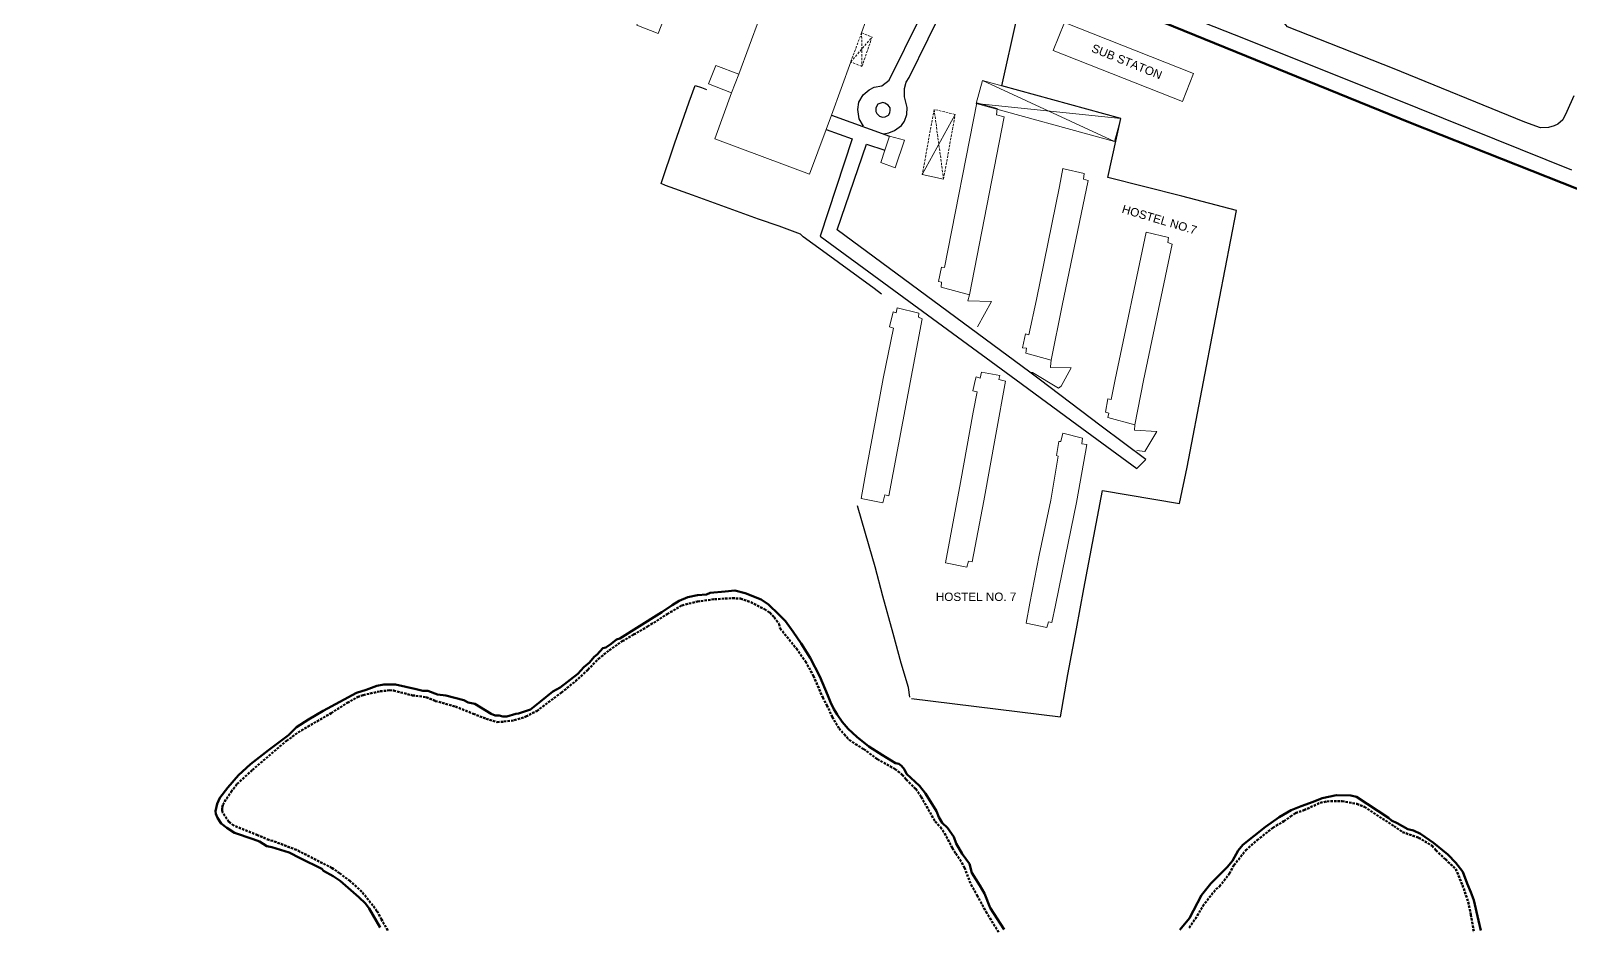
# Model space of a CAD drawing. Header units: millimetres. Extents: x 783 to 2788, y -521 to 1643.
# Drawn here: x 1345.2 to 1667, y 608.9 to 796.4 of the extents above; entities that cross this region are included whole.
import ezdxf

# ---------------------------------------------------------------- set-up
doc = ezdxf.new("R2010")
doc.units = ezdxf.units.MM
doc.linetypes.add('DASHED', pattern=[0.75, 0.5, -0.25])
for name, color, linetype, lineweight in [('Building', 1, 'Continuous', 9), ('Lake', 140, 'DASHED', 50), ('Shed', 12, 'DASHED', 9), ('Water Supply Line', 5, 'Continuous', 50)]:
    doc.layers.add(name, color=color, linetype=linetype, lineweight=lineweight)
for name, color, linetype in [('Fencing', 7, 'FENCELINE3'), ('Road', 7, 'Continuous'), ('Text Building', 7, 'Continuous')]:
    doc.layers.add(name, color=color, linetype=linetype)
doc.styles.add('ROMAND', font='sanss___.ttf', dxfattribs={"height": 5})
doc.linetypes.add('FENCELINE3', pattern='A,0.5,-0.2,["X",Standard,S=0.1,R=0,X=-0.1,Y=-0.05],-0.25', length=0.95)

# ---------------------------------------------------------------- blocks, each defined once
blk = doc.blocks.new('ACAD-Master Plan')
at = {"layer": 'Building', "linetype": 'Continuous'}
for points in [[(-957.61, 1074.68), (-950.27, 1094.21), (-945.71, 1092.49), (-949.08, 1083.54), (-949.94, 1083.71), (-950.67, 1081.92), (-949.86, 1081.63), (-953.17, 1072.96)], [(-868.25, 1075.25), (-841.28, 1064.61), (-843.59, 1058.75), (-870.57, 1069.39)], [(-885.37, 1063.14), (-856.44, 1055.2), (-857.76, 1050.38), (-886.69, 1058.32)], [(-888.11, 1018.31), (-880.83, 1055.5), (-882.42, 1055.96), (-882.28, 1057.3), (-886.58, 1058.45), (-893.35, 1024.03), (-893.91, 1024.12), (-894.56, 1021.12), (-893.95, 1020.98), (-894.04, 1019.88)], [(-871, 1004.64), (-876.34, 1006.12), (-876.19, 1007.13), (-877.03, 1007.22), (-876.36, 1010.11), (-875.67, 1009.96), (-874.11, 1017.35), (-869.28, 1040.98), (-868.56, 1044.7), (-868.34, 1044.69), (-864.12, 1043.65), (-864.27, 1042.53), (-863.3, 1042.24), (-868.71, 1016.04)], [(-853.5, 991.1), (-859.17, 992.63), (-858.98, 993.57), (-859.69, 993.74), (-859.2, 996.54), (-858.46, 996.4), (-857.64, 1000.61), (-851.13, 1031.42), (-846.48, 1030.28), (-846.66, 1029.26), (-845.75, 1028.9), (-851.72, 1000.38)], [(-903.18, 1015.59), (-903.42, 1014.55), (-904.05, 1014.73), (-904.79, 1011.59), (-903.98, 1011.34), (-906.14, 1000.77), (-907.75, 992.11), (-909.65, 982), (-910.77, 975.73), (-906.19, 974.81), (-905.82, 976.45), (-904.94, 976.28), (-897.99, 1013.25), (-898.74, 1013.62), (-898.67, 1014.48)], [(-885.59, 1002.1), (-881.77, 1001.43), (-881.96, 1000.56), (-880.54, 1000.21), (-882.59, 989.05), (-885.07, 975.18), (-887.53, 962.46), (-888.32, 962.57), (-888.68, 961.32), (-893.11, 962.26), (-889.96, 979.03), (-887.34, 993.77), (-886.5, 997.98), (-887.39, 998.2), (-886.86, 1000.63), (-886.71, 1001.18), (-885.83, 1000.87)]]:
    blk.add_lwpolyline(points, close=True, dxfattribs=at)
for points in [[(-930.15, 1081.45), (-928.67, 1085.46), (-909.49, 1078.46), (-908.83, 1078.13), (-910.64, 1073.14)], [(-932, 1076.15), (-936.33, 1064.48)], [(-936.33, 1064.48), (-941.14, 1066.3), (-942.63, 1062.46), (-937.86, 1060.58)], [(-916.94, 1055.86), (-912.93, 1067.02)], [(-937.86, 1060.58), (-936.33, 1064.48)], [(-885.37, 1063.14), (-857.76, 1050.38)], [(-918.07, 1052.88), (-921.56, 1043.52), (-941.3, 1050.93), (-937.86, 1060.58)], [(-918.07, 1052.88), (-916.94, 1055.86)], [(-856.44, 1055.2), (-886.69, 1058.32)], [(-904.82, 1051.46), (-901.67, 1050.67), (-903.65, 1044.88), (-906.63, 1045.95), (-905.76, 1048.53)], [(-904.82, 1051.46), (-905.76, 1048.53)], [(-886.41, 1011.63), (-883.48, 1016.93), (-888.43, 1017.02), (-888.11, 1018.31)], [(-871, 1004.64), (-871.18, 1003.34), (-871.13, 1003.09), (-866.87, 1003.04), (-868.93, 999.18), (-869.51, 998.77), (-874.89, 1002.07), (-875.51, 1002.12)]]:
    blk.add_lwpolyline(points, dxfattribs=at)
at = {"layer": 'Building'}
blk.add_lwpolyline([(-868.59, 989.35), (-864.48, 988.35), (-864.64, 987.11), (-863.58, 986.97), (-863.84, 985.36), (-865.74, 974.85), (-868.05, 963.65), (-870.14, 953.36), (-870.89, 949.78), (-871.59, 949.9), (-871.89, 948.7), (-876.25, 949.6), (-875.47, 953.81), (-873.52, 963.82), (-871.12, 975.32), (-869.53, 984.58), (-869.92, 984.71), (-869.43, 987.63), (-868.99, 987.63)], close=True, dxfattribs=at)
blk.add_lwpolyline([(-853.5, 991.1), (-853.63, 990.02), (-848.94, 989.72), (-851.44, 985.51), (-853.13, 985.71)], dxfattribs=at)
at = {"layer": 'Fencing', "linetype": 'FENCELINE3'}
for points in [[(-900.18, 933.89), (-869.09, 930.04), (-867.51, 938.9), (-865.72, 948.41), (-864.18, 956.82), (-860.32, 977.36), (-844.2, 974.62), (-842.57, 982.27), (-839.2, 1000.11), (-837.03, 1011.41), (-832.25, 1035.96), (-843.68, 1038.91), (-859.14, 1042.83), (-856.44, 1055.2), (-881.32, 1062.03), (-878.18, 1076.09), (-881.8, 1077.37), (-885.71, 1078.81), (-889.78, 1080.23), (-891.79, 1080.96)], [(-906.5, 1018.41), (-907.99, 1019.62), (-918.8, 1027.53), (-922.86, 1030.44), (-923.42, 1030.99), (-927.87, 1032.65), (-932.19, 1034.15), (-946.02, 1039.18), (-951.63, 1041.2), (-952.56, 1041.61), (-949.73, 1049.9), (-946.67, 1058.69), (-945.45, 1062.12), (-944.1, 1061.64), (-943.07, 1061.23)], [(-900.59, 934.12), (-900.86, 936.15), (-902.35, 941.26), (-904.05, 947.48), (-906.23, 955.29), (-907.82, 961.38), (-909.05, 965.75), (-911.49, 974.19)]]:
    blk.add_lwpolyline(points, dxfattribs=at)
at = {"layer": 'Lake', "linetype": 'DASHED'}
for points in [[(-1009.7, 885.36), (-1010.99, 887.61), (-1011.95, 889.4), (-1012.8, 890.54), (-1015.12, 893.44), (-1017.58, 895.67), (-1019.76, 897.29), (-1021.35, 898.4), (-1028.76, 902.18), (-1033.69, 904.06), (-1034.53, 904.26), (-1036.9, 905.28), (-1041.87, 907.29), (-1042.92, 908.08), (-1044.24, 909.98), (-1044.31, 910.47), (-1044.28, 911.08), (-1044.19, 911.64), (-1043.41, 912.89), (-1042.43, 914.32), (-1041.17, 915.98), (-1037.99, 918.92), (-1030.88, 925.02), (-1027.74, 927.19), (-1021.53, 930.79), (-1018.16, 932.93), (-1016.02, 934.17), (-1014.81, 934.59), (-1011.28, 935.36), (-1009.28, 935.58), (-1008.48, 935.5), (-1004.55, 934.52), (-1001.65, 934.14), (-999.77, 933.33), (-995.55, 932.16), (-991.82, 930.67), (-989.14, 929.62), (-986.83, 928.94), (-985.41, 929.02), (-983.24, 929.3), (-980.81, 930.07), (-978.55, 931.24), (-973.4, 935.09), (-970.46, 937.48), (-967.84, 939.88), (-965.67, 942.14), (-963.42, 943.93), (-960.67, 945.83), (-958.3, 947.23), (-955.37, 948.91), (-951.28, 951.52), (-948.2, 953.34), (-944.98, 954.15), (-941.39, 954.63), (-937.67, 954.84), (-935.95, 954.76), (-933.82, 954.02), (-930.94, 952.55), (-929.84, 951.82), (-928.9, 950.85), (-927.91, 949.44), (-927.67, 948.52), (-924.27, 944.29), (-922.36, 941.59), (-920.69, 938.56), (-918.75, 934.06), (-917.89, 932.46), (-916.78, 929.99), (-915.36, 927.61), (-914.29, 926.37), (-913.22, 925.21), (-911.93, 924.32), (-910.19, 923.28), (-907.34, 921.16), (-903.65, 919.1), (-902.14, 917.91), (-901.3, 916.89), (-899.33, 914.93), (-898.18, 913.27), (-895.27, 908.12), (-894.18, 906.96), (-893.3, 905.67), (-891.66, 902.56), (-890.97, 901.42), (-889.69, 899.53), (-889.14, 898.47), (-887.77, 894.91), (-886.49, 892.68), (-884.63, 889.22), (-881.9, 884.81)], [(-842.18, 885.91), (-840.86, 887.78), (-839.34, 890.42), (-836.58, 893.97), (-835.83, 894.54), (-833.75, 897.24), (-832.81, 898.96), (-830.34, 902.11), (-827.98, 904.2), (-824.67, 906.83), (-822.35, 908.22), (-820.98, 909.15), (-819.92, 909.9), (-818.18, 910.49), (-814.78, 912.03), (-813.38, 912.34), (-810.22, 912.41), (-807.13, 911.81), (-805.53, 911.17), (-799.35, 907.16), (-797.58, 905.92), (-794.2, 904.73), (-791.4, 903.05), (-790.61, 902.11), (-788.62, 900.22), (-786.45, 898.2), (-785.02, 894.83), (-783.83, 891.29), (-783.27, 888.62), (-782.65, 884.9)]]:
    blk.add_lwpolyline(points, dxfattribs=at)
at = {"layer": 'Lake', "linetype": 'Continuous'}
for points in [[(-1011.29, 885.94), (-1013.55, 889.95), (-1014.35, 890.96), (-1015.75, 892.3), (-1019.67, 895.73), (-1021.13, 896.72), (-1023.14, 897.83), (-1023.45, 898.21), (-1028, 900.43), (-1030.33, 901.63), (-1033.92, 902.76), (-1034.96, 902.95), (-1036.54, 903.92), (-1037.82, 904.43), (-1041.72, 905.76), (-1043.34, 906.78), (-1044.49, 907.72), (-1045.3, 908.93), (-1045.61, 909.72), (-1045.73, 910.32), (-1045.33, 911.79), (-1044.81, 913.11), (-1043.15, 915.22), (-1040.9, 917.79), (-1038.41, 920.13), (-1034.62, 923.05), (-1030.46, 926.18), (-1028.74, 927.88), (-1026.27, 929.47), (-1023.23, 931.26), (-1019.71, 933.15), (-1016.2, 935.06), (-1014.2, 935.69), (-1011.97, 936.51), (-1010.52, 936.82), (-1008.07, 936.79), (-1003.78, 935.79), (-1002.39, 935.49), (-1001.3, 935.44), (-999.31, 934.67), (-997.58, 934.52), (-993.82, 933.48), (-992.89, 933.03), (-991.46, 932.72), (-988.1, 930.68), (-987.26, 930.33), (-986.42, 930.28), (-985.67, 930.09), (-984.78, 930.12), (-982.9, 930.65), (-982.39, 930.7), (-979.85, 931.54), (-977.74, 933.2), (-975.17, 935.31), (-973.65, 936.19), (-969.98, 939), (-968.68, 940.39), (-967.49, 941.42), (-966.55, 942.57), (-965.94, 943.05), (-964.71, 944.36), (-964.1, 944.55), (-962.98, 945.29), (-961.86, 946.2), (-961.21, 946.4), (-957.63, 948.65), (-952.37, 951.9), (-950.24, 953.35), (-948.77, 954.29), (-946.94, 955.09), (-944.95, 955.47), (-943.06, 955.59), (-942.31, 955.93), (-939.18, 956.21), (-937.14, 956.45), (-934.98, 955.88), (-931.64, 954.56), (-930.1, 953.51), (-927.95, 951.44), (-926.57, 950.01), (-924.95, 947.81), (-923.27, 945.36), (-921.41, 942.36), (-919.35, 938.47), (-917.68, 934.47), (-917.13, 933.08), (-916.42, 931.61), (-915.77, 930.48), (-914.72, 928.99), (-913.42, 927.52), (-911.67, 925.85), (-909.12, 923.85), (-906.27, 922), (-903.56, 920.34), (-902.88, 920.19), (-902.31, 919.8), (-901.66, 919.01), (-901.23, 918.1), (-898.56, 915.56), (-897.27, 913.96), (-894.98, 910.29), (-894.5, 909.05), (-893.8, 907.84), (-892.67, 906.83), (-891.34, 904.9), (-890.91, 903.56), (-889.63, 901.38), (-888.12, 899.27), (-887.63, 897.38), (-885.9, 894.75), (-884.96, 893.08), (-883.74, 890.06), (-880.86, 885.56)], [(-844.13, 885.48), (-842.09, 887.93), (-839.56, 892.73), (-837.67, 895.13), (-834.26, 898.55), (-833.14, 899.92), (-831.95, 902.04), (-830.93, 903.27), (-826.19, 907.02), (-823.34, 909.01), (-820.88, 910.48), (-818.79, 911.36), (-816.26, 912.25), (-814.36, 912.99), (-811.38, 913.65), (-808.41, 913.58), (-807.21, 913.26), (-800.5, 908.88), (-799.85, 908.33), (-798.72, 907.77), (-796.48, 906.54), (-795.25, 906.22), (-793.81, 905.57), (-791.08, 903.67), (-788.09, 901.24), (-786.41, 899.47), (-784.97, 897.63), (-784.03, 895.15), (-783.26, 893.33), (-782.65, 891.68), (-781.7, 887.41), (-781.2, 885.34)]]:
    blk.add_lwpolyline(points, dxfattribs=at)
at = {"layer": 'Road'}
blk.add_lwpolyline([(-761.74, 1059.94), (-763.19, 1056.64), (-764.06, 1054.9), (-765.1, 1054), (-765.84, 1053.62), (-767.04, 1053.28), (-768.74, 1053.26), (-771.97, 1054.41), (-799.67, 1065.68), (-801.62, 1066.51), (-821.65, 1074.36), (-822.29, 1075.22), (-822.46, 1075.89), (-822.36, 1076.71), (-821.31, 1080.63), (-820.82, 1082.87)], dxfattribs=at)
at = {"layer": 'Road', "linetype": 'Continuous'}
for points in [[(-905.97, 1051.96), (-904.92, 1052.19), (-903.75, 1052.65), (-902.31, 1053.69), (-901.69, 1054.65), (-901.22, 1056.04), (-901.15, 1057.5), (-901.65, 1059.73), (-901.69, 1061.43), (-901.34, 1062.78), (-900.72, 1063.78), (-892.77, 1079.93), (-891.99, 1081.44), (-890.57, 1084.54), (-886.62, 1093.03), (-885.82, 1093.38), (-885.05, 1093.39), (-832.73, 1072.74), (-799.78, 1059.59), (-762.27, 1044.44)], [(-910.22, 1053.61), (-911.15, 1055.15), (-911.42, 1057.04), (-911.19, 1058.61), (-910.3, 1060.15), (-909.09, 1061.19), (-908, 1061.73), (-906.44, 1062), (-906.44, 1062.04), (-904.88, 1063.22), (-898.37, 1076.32), (-905.61, 1078.97), (-927.8, 1086.58), (-928.26, 1086.57), (-928.83, 1086.03), (-929.32, 1084.93), (-930.54, 1081.63), (-930.15, 1081.45)], [(-916.94, 1055.86), (-904.82, 1051.46)], [(-918.07, 1052.88), (-912.63, 1050.92), (-919.28, 1030.6), (-878.36, 1000.54), (-865.68, 991.18), (-853.11, 981.95), (-851.21, 983.88), (-860.55, 990.86), (-873.52, 1000.65), (-875.51, 1002.12)], [(-875.51, 1002.12), (-915.76, 1031.87), (-909.62, 1049.85), (-905.76, 1048.53)]]:
    blk.add_lwpolyline(points, dxfattribs=at)
blk.add_lwpolyline([(-906.24, 1058.55), (-907.24, 1058.17), (-907.67, 1057.45), (-907.64, 1056.68), (-907.49, 1056.21), (-906.93, 1055.66), (-906.29, 1055.44), (-905.73, 1055.51), (-905.04, 1055.86), (-904.71, 1056.37), (-904.66, 1056.96), (-904.68, 1057.43), (-905.11, 1058), (-905.8, 1058.42)], close=True, dxfattribs=at)
at = {"layer": 'Road', "ltscale": 5}
blk.add_open_spline([(-1107.13, 1155.71), (-1109.06, 1156.03), (-1110.49, 1155.89), (-1112.49, 1155.89), (-1114, 1156.14), (-1118.29, 1155.42), (-1121.11, 1155.05), (-1126.63, 1154.71), (-1129.34, 1154.76), (-1133.05, 1155.26), (-1134.1, 1155.46), (-1136.2, 1155.95), (-1137.24, 1156.25), (-1140.29, 1157.32), (-1142.24, 1158.23), (-1144.86, 1159.87), (-1145.67, 1160.44), (-1147.27, 1161.73), (-1148.05, 1162.47), (-1149.53, 1164.05), (-1150.22, 1164.9), (-1151.8, 1167.06), (-1152.64, 1168.42), (-1153.98, 1170.94), (-1154.51, 1172.06), (-1155.25, 1173.82), (-1155.49, 1174.42), (-1155.97, 1175.65), (-1156.2, 1176.28), (-1156.91, 1178.2), (-1157.38, 1179.51), (-1158.44, 1182.15), (-1159.02, 1183.47), (-1160.42, 1186.04), (-1161.23, 1187.3), (-1162.61, 1188.89), (-1163.01, 1189.31), (-1163.83, 1190.09), (-1164.26, 1190.46), (-1165.58, 1191.51), (-1166.51, 1192.14), (-1169.58, 1193.91), (-1171.85, 1194.83), (-1175.45, 1195.96), (-1176.76, 1196.31), (-1179.69, 1197), (-1181.3, 1197.32), (-1184.5, 1197.85), (-1186.08, 1198.07), (-1190.78, 1198.59), (-1193.86, 1198.78), (-1199.06, 1198.97), (-1201.19, 1199.02), (-1205.25, 1199.09), (-1207.18, 1199.12), (-1213.05, 1199.27), (-1217.13, 1199.44), (-1225.35, 1199.52), (-1229.5, 1199.43), (-1236.76, 1198.63), (-1239.91, 1198.06), (-1244.37, 1196.69), (-1245.77, 1196.17), (-1248.05, 1195.15), (-1248.95, 1194.7), (-1250.69, 1193.7), (-1251.54, 1193.16), (-1253.99, 1191.44), (-1255.51, 1190.14), (-1259.77, 1185.95), (-1262.23, 1182.73), (-1266.71, 1175.85), (-1268.72, 1172.19), (-1272, 1165.87), (-1273.31, 1163.22), (-1275.14, 1159.53), (-1275.68, 1158.45), (-1276.77, 1156.3), (-1277.32, 1155.23), (-1278.95, 1152.04), (-1280.02, 1149.92), (-1282.69, 1144.38), (-1284.21, 1140.94), (-1286.63, 1133.75), (-1287.55, 1130), (-1288.05, 1125.22), (-1288.11, 1124.42), (-1288.19, 1122.76), (-1288.21, 1121.92), (-1288.15, 1119.75), (-1288.03, 1118.41), (-1287.53, 1116.04), (-1287.23, 1115.01), (-1286.56, 1113.47), (-1286.28, 1112.94), (-1285.69, 1111.94), (-1285.36, 1111.47), (-1284.05, 1109.76), (-1282.94, 1108.69), (-1281.12, 1107.17), (-1280.43, 1106.64), (-1279.12, 1105.69), (-1278.5, 1105.26), (-1277.26, 1104.42), (-1276.64, 1104.02), (-1274.78, 1102.83), (-1273.53, 1102.07), (-1269.82, 1099.9), (-1267.38, 1098.55), (-1263.54, 1096.35), (-1262.1, 1095.5), (-1258.19, 1093.05), (-1255.74, 1091.35), (-1252.06, 1088.5), (-1250.77, 1087.44), (-1248.25, 1085.26), (-1247.03, 1084.13), (-1243.49, 1080.63), (-1241.32, 1078.16), (-1238.38, 1073.99), (-1237.39, 1072.4), (-1235.89, 1069.52), (-1235.31, 1068.25), (-1234.3, 1065.62), (-1233.87, 1064.28), (-1233.03, 1061.04), (-1232.68, 1059.13), (-1232.21, 1054.83), (-1232.16, 1052.43), (-1232.45, 1047.62), (-1232.78, 1045.22), (-1233.81, 1040.3), (-1234.54, 1037.79), (-1236.27, 1032.82), (-1237.28, 1030.36), (-1240.22, 1023.73), (-1242.29, 1019.56), (-1245.09, 1013.58), (-1245.88, 1011.85), (-1248.14, 1006.59), (-1249.5, 1003.01), (-1251.15, 997.79), (-1251.6, 996.22), (-1252.44, 993.04), (-1252.82, 991.43), (-1253.52, 987.81), (-1253.82, 985.8), (-1254.11, 982.54), (-1254.17, 981.3), (-1254.2, 978.82), (-1254.16, 977.58), (-1253.9, 973.87), (-1253.53, 971.4), (-1251.83, 963.56), (-1249.85, 958.31), (-1244.71, 948.5), (-1241.56, 943.95), (-1234.5, 935.96), (-1230.61, 932.55), (-1222.14, 926.55), (-1217.57, 923.97), (-1210.46, 920.57), (-1208.17, 919.56), (-1203.99, 917.81), (-1202.13, 917.07), (-1198.31, 915.6), (-1196.35, 914.88), (-1190.85, 913.03), (-1187.26, 911.98), (-1180.09, 910.53), (-1176.51, 910.11), (-1170.86, 910.29), (-1168.72, 910.56), (-1164.58, 911.65), (-1162.59, 912.46), (-1160.08, 913.99), (-1159.46, 914.42), (-1158.21, 915.39), (-1157.6, 915.92), (-1156.44, 917.04), (-1155.89, 917.63), (-1154.31, 919.46), (-1153.36, 920.76), (-1151.88, 922.99), (-1151.32, 923.9), (-1150.25, 925.74), (-1149.75, 926.66), (-1148.3, 929.45), (-1147.43, 931.33), (-1144.89, 937.29), (-1143.46, 941.4), (-1141.37, 947.26), (-1140.72, 949.09), (-1139.57, 952.1), (-1139.1, 953.29), (-1138.12, 955.65), (-1137.61, 956.82), (-1136.01, 960.31), (-1134.87, 962.61), (-1131.24, 969.47), (-1128.57, 973.96), (-1124.02, 981.22), (-1122.23, 984), (-1119.32, 988.49), (-1118.2, 990.2), (-1115.97, 993.65), (-1114.86, 995.39), (-1111.61, 1000.68), (-1109.56, 1004.29), (-1107.01, 1009.68), (-1106.3, 1011.33), (-1105.18, 1014.24), (-1104.74, 1015.49), (-1103.96, 1018), (-1103.6, 1019.26), (-1102.62, 1023.06), (-1102.09, 1025.61), (-1100.79, 1032.68), (-1100.14, 1037.2), (-1098.98, 1043.93), (-1098.55, 1046.21), (-1097.71, 1049.93), (-1097.34, 1051.4), (-1096.11, 1055.72), (-1095.11, 1058.54), (-1092.77, 1064.09), (-1091.44, 1066.82), (-1085.64, 1077.45), (-1080.14, 1085), (-1071.99, 1095.04), (-1069.66, 1097.79), (-1064.94, 1103.2), (-1062.55, 1105.87), (-1055.29, 1113.78), (-1050.35, 1118.93), (-1044.29, 1125.2), (-1043.77, 1125.71), (-1043.77, 1125.71)], degree=3, knots=[0, 0, 0, 0, 2.192161, 2.192161, 6.576483, 6.576483, 15.345128, 15.345128, 24.113773, 24.113773, 27.604757, 27.604757, 31.095742, 31.095742, 38.077712, 38.077712, 41.412367, 41.412367, 45.08324, 45.08324, 48.754112, 48.754112, 53.915814, 53.915814, 57.7994, 57.7994, 59.784744, 59.784744, 61.770088, 61.770088, 65.740775, 65.740775, 69.711462, 69.711462, 73.682149, 73.682149, 75.156657, 75.156657, 76.631165, 76.631165, 79.580182, 79.580182, 86.001546, 86.001546, 89.63103, 89.63103, 94.227475, 94.227475, 98.823919, 98.823919, 108.016808, 108.016808, 114.393407, 114.393407, 120.146914, 120.146914, 131.653928, 131.653928, 143.160941, 143.160941, 152.317375, 152.317375, 156.647834, 156.647834, 159.555877, 159.555877, 162.46392, 162.46392, 168.280006, 168.280006, 179.819168, 179.819168, 191.358329, 191.358329, 199.573788, 199.573788, 203.035491, 203.035491, 206.497194, 206.497194, 213.4206, 213.4206, 224.411994, 224.411994, 235.403388, 235.403388, 237.615793, 237.615793, 239.828198, 239.828198, 243.228912, 243.228912, 245.856367, 245.856367, 247.256728, 247.256728, 248.657089, 248.657089, 252.559667, 252.559667, 254.866646, 254.866646, 256.971563, 256.971563, 259.076479, 259.076479, 263.286312, 263.286312, 271.705978, 271.705978, 276.884859, 276.884859, 286.148274, 286.148274, 291.269698, 291.269698, 296.391122, 296.391122, 306.633971, 306.633971, 312.641173, 312.641173, 317.194326, 317.194326, 321.747479, 321.747479, 327.957812, 327.957812, 335.622058, 335.622058, 343.286304, 343.286304, 351.537371, 351.537371, 359.788437, 359.788437, 373.715123, 373.715123, 379.297012, 379.297012, 390.460789, 390.460789, 395.2166, 395.2166, 399.972411, 399.972411, 405.733064, 405.733064, 409.18834, 409.18834, 412.643616, 412.643616, 419.554168, 419.554168, 434.874083, 434.874083, 450.193997, 450.193997, 465.513911, 465.513911, 480.833825, 480.833825, 487.791533, 487.791533, 493.19874, 493.19874, 498.605946, 498.605946, 508.137383, 508.137383, 517.66882, 517.66882, 523.611239, 523.611239, 529.553658, 529.553658, 531.611184, 531.611184, 533.776689, 533.776689, 535.942194, 535.942194, 540.273204, 540.273204, 543.237771, 543.237771, 546.202339, 546.202339, 552.131474, 552.131474, 564.995771, 564.995771, 570.932563, 570.932563, 574.902568, 574.902568, 578.872573, 578.872573, 586.812582, 586.812582, 602.6926, 602.6926, 612.549117, 612.549117, 618.597267, 618.597267, 624.645417, 624.645417, 636.741716, 636.741716, 641.957515, 641.957515, 645.759777, 645.759777, 649.562038, 649.562038, 657.16656, 657.16656, 670.689127, 670.689127, 677.77922, 677.77922, 682.483116, 682.483116, 691.890909, 691.890909, 701.298702, 701.298702, 729.18143, 729.18143, 739.985603, 739.985603, 750.789777, 750.789777, 772.398124, 772.398124, 777.086325, 777.086325, 777.086325, 777.086325], dxfattribs=at)
blk.add_spline([(-1119.44, 1152.29), (-1134.04, 1152.34), (-1148.64, 1158.9), (-1158.14, 1172.76), (-1164.71, 1186.62), (-1180.04, 1193.91), (-1209.25, 1196.1), (-1247.95, 1191.73), (-1273.26, 1156.44), (-1285.03, 1124.32), (-1283.66, 1114.57), (-1277.14, 1108.06), (-1259.03, 1097.2), (-1248.16, 1089.24), (-1232.95, 1070.42), (-1229.32, 1056.67), (-1230.77, 1040.03), (-1243.86, 1008.77), (-1248.93, 994.3), (-1251.1, 980.55), (-1235.84, 942.11), (-1200.34, 919.68), (-1160.5, 917.51), (-1153.98, 925.47), (-1141.66, 955.14), (-1121.84, 990.25), (-1107.93, 1015.72), (-1099.82, 1053.92), (-1075.48, 1095.59), (-1047.24, 1126.57)], degree=3, dxfattribs=at)
at = {"layer": 'Shed', "linetype": 'DASHED'}
for points in [[(-910.64, 1073.14), (-912.93, 1067.02)], [(-912.93, 1067.02), (-908.47, 1072.22)], [(-910.64, 1073.14), (-910.58, 1066.08)], [(-910.64, 1073.14), (-908.47, 1072.22)], [(-908.47, 1072.22), (-910.58, 1066.08)], [(-910.58, 1066.08), (-912.93, 1067.02)], [(-895.49, 1057.08), (-897.96, 1043.46)], [(-895.49, 1057.08), (-893.51, 1042.51)], [(-891.09, 1056.04), (-895.49, 1057.08)], [(-893.51, 1042.51), (-891.09, 1056.04)]]:
    blk.add_lwpolyline(points, dxfattribs=at)
at = {"layer": 'Shed', "linetype": 'Continuous'}
for points in [[(-891.09, 1056.04), (-897.96, 1043.46)], [(-897.96, 1043.46), (-893.51, 1042.51)]]:
    blk.add_lwpolyline(points, dxfattribs=at)
at = {"layer": 'Text Building', "linetype": 'Continuous', "style": 'ROMAND'}
for s, rotation, p in [('SUB STATON', 337.9393, (-862.76, 1069.21)), ('HOSTEL NO.7', 343.5057, (-856.38, 1035.5))]:
    blk.add_text(s, height=1.75, rotation=rotation, dxfattribs=at).set_placement(p)
at = {"layer": 'Text Building', "style": 'ROMAND'}
blk.add_text('HOSTEL NO. 7', height=1.75, rotation=0.016, dxfattribs=at).set_placement((-895.13, 954.26))

msp = doc.modelspace()

# ---------------------------------------------------------------- linework, layer by layer
at = {"layer": 'Water Supply Line'}
msp.add_lwpolyline([(2039.46, 619.94), (1949.6, 654.34), (1888.75, 679.4), (1837.14, 698.15), (1772.7, 722.57), (1696.98, 752.04), (1633.58, 777.17), (1545.34, 813.11), (1525.81, 820.74), (1489.17, 830.12), (1375.92, 852)], dxfattribs=at)

# ---------------------------------------------------------------- block references
msp.add_blockref('ACAD-Master Plan', (2429.51, -277.14), dxfattribs=at)

doc.saveas('drawing.dxf')
